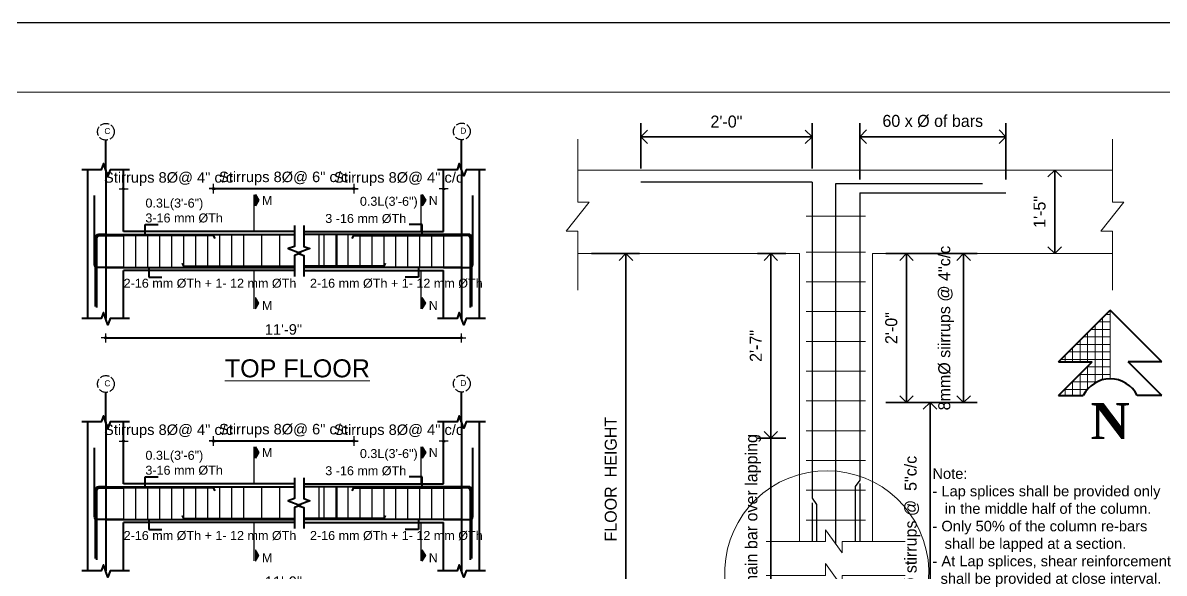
# Model space of a CAD drawing. Header units: inches. Extents: x -4597 to 93300, y -14139 to 5932.
# Drawn here: x 5302 to 6063, y -9244 to -8877 of the extents above; entities that cross this region are included whole.
import ezdxf
from ezdxf.enums import TextEntityAlignment as Align

# ---------------------------------------------------------------- set-up
doc = ezdxf.new("R2010")
doc.units = ezdxf.units.IN
doc.header["$LTSCALE"] = 0.5
doc.header["$MEASUREMENT"] = 0
doc.header["$PDMODE"] = 66
doc.linetypes.add('ACAD_ISO02W100', pattern=[15, 12, -3])
for name, color, linetype, lineweight in [('BAR', 5, 'Continuous', 40), ('DIM', 180, 'Continuous', 5), ('ELE1', 3, 'Continuous', 9), ('hatch', 9, 'Continuous', 0), ('HATCH1', 4, 'ACAD_ISO02W100', 13), ('STIRRUPS', 14, 'Continuous', 18), ('TEXT', 220, 'Continuous', 9), ('texts', 152, 'Continuous', 35), ('wall', 20, 'Continuous', 40)]:
    doc.layers.add(name, color=color, linetype=linetype, lineweight=lineweight)
for name, color, linetype in [('DIMENSION', 5, 'Continuous'), ('OUTLINE', 116, 'Continuous'), ('REBARS', 5, 'Continuous'), ('STIRRUP', 10, 'Continuous')]:
    doc.layers.add(name, color=color, linetype=linetype)
doc.styles.add('1.8', font='times.ttf', dxfattribs={"width": 0.8, "height": 6})
doc.styles.add('Labels', font='arial.ttf', dxfattribs={"height": 8})
doc.styles.add('PRABIN', font='BKANT.TTF', dxfattribs={"height": 8})
doc.styles.get("Standard").update_dxf_attribs({"font": 'arial.ttf'})
doc.styles.add('style1', font='arial.ttf', dxfattribs={"height": 7})
doc.dimstyles.new('1.4', dxfattribs={"dimscale": 0, "dimtxt": 6, "dimasz": 0.5, "dimexe": 2, "dimexo": 9, "dimgap": 2, "dimtad": 1, "dimdec": 0, "dimlfac": 0.5, "dimzin": 3, "dimdsep": 46, "dimlunit": 4, "dimtxsty": '1.8', "dimblk": 'DIM', "dimcen": 3, "dimdle": 3, "dimse1": 1, "dimse2": 1, "dimclrd": 256, "dimclre": 256, "dimclrt": 7, "dimadec": 1, "dimazin": 2, "dimtfac": 1, "dimtdec": 0, "dimtix": 1, "dimtofl": 0, "dimtmove": 2, "dimatfit": 3, "dimldrblk": 'ARW', "dimfxl": 2, "dimfrac": 2, "dimtolj": 2, "dimtzin": 0, "dimarcsym": 0})
doc.dimstyles.new("Copy of S-2'", dxfattribs={"dimscale": 96, "dimtxt": 9, "dimasz": 0.09375, "dimexe": 0.09375, "dimexo": 0.09375, "dimgap": 0.0625, "dimtad": 1, "dimdec": 0, "dimlfac": 0.25, "dimzin": 3, "dimdsep": 46, "dimlunit": 3, "dimtxsty": 'PRABIN', "dimblk": 'OPEN90', "dimcen": 0.09375, "dimdle": 0.09375, "dimclrd": 256, "dimclre": 34, "dimclrt": 256, "dimadec": 0, "dimazin": 1, "dimtfac": 1, "dimtdec": 0, "dimtix": 1, "dimtmove": 0, "dimatfit": 3, "dimldrblk": 'DOTSMALL', "dimfxl": 1, "dimtolj": 1, "dimtzin": 1, "dimarcsym": 0})

# ---------------------------------------------------------------- blocks, each defined once
blk = doc.blocks.new('_Open90')
at = {"color": 0, "linetype": 'ByBlock', "lineweight": -2}
for p, q in [((0, 0), (-1, 0)), ((-0.5, 0.5), (0, 0)), ((0, 0), (-0.5, -0.5))]:
    blk.add_line(p, q, dxfattribs=at)
blk = doc.blocks.new('*D886')
at = {"layer": 'Defpoints', "color": 0, "transparency": 16777216}
for p in [(98423.67, -9756.3), (98404.61, -9892.81), (98423.51, -9892.81)]:
    blk.add_point(p, dxfattribs=at)
at = {"layer": 'DIM', "lineweight": -2, "transparency": 16777216}
for p, q in [((98404.61, -9747.3), (98404.61, -9738.3)), ((98404.61, -9756.3), (98404.61, -9892.81)), ((98404.61, -9901.81), (98404.61, -9910.81))]:
    blk.add_line(p, q, dxfattribs=at)
at = {"layer": 'DIM', "color": 34, "lineweight": -2, "transparency": 16777216}
for p, q in [((98414.67, -9756.3), (98395.61, -9756.3)), ((98414.51, -9892.81), (98395.61, -9892.81))]:
    blk.add_line(p, q, dxfattribs=at)
at = {"layer": 'DIM', "lineweight": -2, "transparency": 16777216, "xscale": 9, "yscale": 9, "zscale": 9}
for p, rotation in [((98404.61, -9756.3), 270), ((98404.61, -9892.81), 90)]:
    blk.add_blockref('_Open90', p, dxfattribs=dict(at, rotation=rotation))
at = {"layer": 'DIM', "transparency": 16777216, "insert": (98392.81, -9824.55), "char_height": 8, "attachment_point": 5, "rotation": 90, "style": 'PRABIN'}
blk.add_mtext('\\A1;Zone of main bar over lapping', dxfattribs=at)
blk = doc.blocks.new('_DOTSMALL')
at = {"color": 0, "linetype": 'ByBlock', "const_width": 0.5}
blk.add_lwpolyline([(-0.0625, 0, 1), (0.0625, 0, 1)], format="xyb", close=True, dxfattribs=at)
blk = doc.blocks.new('*D887')
at = {"layer": 'Defpoints', "color": 0, "transparency": 16777216}
for p in [(98472.36, -9732.46), (98510.86, -9732.46), (98472.36, -9916.82)]:
    blk.add_point(p, dxfattribs=at)
at = {"layer": 'DIM', "color": 34, "lineweight": -2, "transparency": 16777216}
for p, q in [((98481.36, -9732.46), (98519.86, -9732.46)), ((98481.36, -9916.82), (98519.86, -9916.82))]:
    blk.add_line(p, q, dxfattribs=at)
at = {"layer": 'DIM', "lineweight": -2, "transparency": 16777216}
blk.add_line((98510.86, -9907.82), (98510.86, -9741.46), dxfattribs=at)
at = {"layer": 'DIM', "lineweight": -2, "transparency": 16777216, "xscale": 9, "yscale": 9, "zscale": 9}
for p, rotation in [((98510.86, -9732.46), 90), ((98510.86, -9916.82), 270)]:
    blk.add_blockref('_Open90', p, dxfattribs=dict(at, rotation=rotation))
at = {"layer": 'DIM', "transparency": 16777216, "insert": (98499.13, -9824.64), "char_height": 8, "attachment_point": 5, "rotation": 90, "style": 'PRABIN'}
blk.add_mtext('\\A1;8mm%%C stirrups @  5"c/c', dxfattribs=at)
blk = doc.blocks.new('*D888')
at = {"layer": 'Defpoints', "color": 0, "transparency": 16777216}
for p in [(98275.84, -9633.1), (98275.84, -10007.2), (98307.89, -10007.2)]:
    blk.add_point(p, dxfattribs=at)
at = {"layer": 'DIM', "color": 34, "lineweight": -2, "transparency": 16777216}
for p, q in [((98284.84, -9633.1), (98316.89, -9633.1)), ((98284.84, -10007.2), (98316.89, -10007.2))]:
    blk.add_line(p, q, dxfattribs=at)
at = {"layer": 'DIM', "lineweight": -2, "transparency": 16777216}
blk.add_line((98307.89, -9642.1), (98307.89, -9998.2), dxfattribs=at)
at = {"layer": 'DIM', "lineweight": -2, "transparency": 16777216, "xscale": 9, "yscale": 9, "zscale": 9}
for p, rotation in [((98307.89, -9633.1), 90), ((98307.89, -10007.2), 270)]:
    blk.add_blockref('_Open90', p, dxfattribs=dict(at, rotation=rotation))
at = {"layer": 'DIM', "transparency": 16777216, "insert": (98297.78, -9783.56), "char_height": 8, "attachment_point": 5, "rotation": 90, "style": 'PRABIN'}
blk.add_mtext('\\A1;FLOOR  HEIGHT', dxfattribs=at)
blk = doc.blocks.new('*D898')
at = {"layer": 'Defpoints', "color": 0, "transparency": 16777216}
for p in [(98561.45, -9555.11), (98463.91, -9592.57), (98561.45, -9592.57)]:
    blk.add_point(p, dxfattribs=at)
at = {"layer": 'DIM', "color": 34, "lineweight": -2, "transparency": 16777216}
for p, q in [((98463.91, -9583.57), (98463.91, -9546.11)), ((98561.45, -9583.57), (98561.45, -9546.11))]:
    blk.add_line(p, q, dxfattribs=at)
at = {"layer": 'DIM', "lineweight": -2, "transparency": 16777216}
blk.add_line((98472.91, -9555.11), (98552.45, -9555.11), dxfattribs=at)
at = {"layer": 'DIM', "lineweight": -2, "transparency": 16777216, "xscale": 9, "yscale": 9, "zscale": 9, "rotation": 180}
blk.add_blockref('_Open90', (98463.91, -9555.11), dxfattribs=at)
at = {"layer": 'DIM', "lineweight": -2, "transparency": 16777216, "xscale": 9, "yscale": 9, "zscale": 9}
blk.add_blockref('_Open90', (98561.45, -9555.11), dxfattribs=at)
at = {"layer": 'DIM', "transparency": 16777216, "insert": (98512.68, -9544.69), "char_height": 8, "attachment_point": 5, "style": 'PRABIN'}
blk.add_mtext('\\A1;60 x %%c of bars', dxfattribs=at)
blk = doc.blocks.new('*D899')
at = {"layer": 'Defpoints', "color": 0, "transparency": 16777216}
for p in [(98432.12, -9555.15), (98317.75, -9585.4), (98432.12, -9585.4)]:
    blk.add_point(p, dxfattribs=at)
at = {"layer": 'DIM', "color": 34, "lineweight": -2, "transparency": 16777216}
for p, q in [((98317.75, -9576.4), (98317.75, -9546.15)), ((98432.12, -9576.4), (98432.12, -9546.15))]:
    blk.add_line(p, q, dxfattribs=at)
at = {"layer": 'DIM', "lineweight": -2, "transparency": 16777216}
blk.add_line((98326.75, -9555.15), (98423.12, -9555.15), dxfattribs=at)
at = {"layer": 'DIM', "lineweight": -2, "transparency": 16777216, "xscale": 9, "yscale": 9, "zscale": 9, "rotation": 180}
blk.add_blockref('_Open90', (98317.75, -9555.15), dxfattribs=at)
at = {"layer": 'DIM', "lineweight": -2, "transparency": 16777216, "xscale": 9, "yscale": 9, "zscale": 9}
blk.add_blockref('_Open90', (98432.12, -9555.15), dxfattribs=at)
at = {"layer": 'DIM', "transparency": 16777216, "insert": (98374.93, -9545.05), "char_height": 8, "attachment_point": 5, "style": 'PRABIN'}
blk.add_mtext('\\A1;2\'-0"', dxfattribs=at)
blk = doc.blocks.new('*D900')
at = {"layer": 'Defpoints', "color": 0, "transparency": 16777216}
for p in [(98423.67, -9633.1), (98404.61, -9756.3), (98423.67, -9756.3)]:
    blk.add_point(p, dxfattribs=at)
at = {"layer": 'DIM', "color": 34, "lineweight": -2, "transparency": 16777216}
for p, q in [((98414.67, -9633.1), (98395.61, -9633.1)), ((98414.67, -9756.3), (98395.61, -9756.3))]:
    blk.add_line(p, q, dxfattribs=at)
at = {"layer": 'DIM', "lineweight": -2, "transparency": 16777216}
blk.add_line((98404.61, -9642.1), (98404.61, -9747.3), dxfattribs=at)
at = {"layer": 'DIM', "lineweight": -2, "transparency": 16777216, "xscale": 9, "yscale": 9, "zscale": 9}
for p, rotation in [((98404.61, -9633.1), 90), ((98404.61, -9756.3), 270)]:
    blk.add_blockref('_Open90', p, dxfattribs=dict(at, rotation=rotation))
at = {"layer": 'DIM', "transparency": 16777216, "insert": (98394.57, -9694.7), "char_height": 8, "attachment_point": 5, "rotation": 90, "style": 'PRABIN'}
blk.add_mtext('\\A1;2\'-7"', dxfattribs=at)
blk = doc.blocks.new('*D901')
at = {"layer": 'Defpoints', "color": 0, "transparency": 16777216}
for p in [(98472.36, -9633.1), (98472.36, -9732.46), (98495.12, -9732.46)]:
    blk.add_point(p, dxfattribs=at)
at = {"layer": 'DIM', "color": 34, "lineweight": -2, "transparency": 16777216}
for p, q in [((98481.36, -9633.1), (98504.12, -9633.1)), ((98481.36, -9732.46), (98504.12, -9732.46))]:
    blk.add_line(p, q, dxfattribs=at)
at = {"layer": 'DIM', "lineweight": -2, "transparency": 16777216}
blk.add_line((98495.12, -9642.1), (98495.12, -9723.46), dxfattribs=at)
at = {"layer": 'DIM', "lineweight": -2, "transparency": 16777216, "xscale": 9, "yscale": 9, "zscale": 9}
for p, rotation in [((98495.12, -9633.1), 90), ((98495.12, -9732.46), 270)]:
    blk.add_blockref('_Open90', p, dxfattribs=dict(at, rotation=rotation))
at = {"layer": 'DIM', "transparency": 16777216, "insert": (98485.02, -9682.78), "char_height": 8, "attachment_point": 5, "rotation": 90, "style": 'PRABIN'}
blk.add_mtext('\\A1;2\'-0"', dxfattribs=at)
blk = doc.blocks.new('*D902')
at = {"layer": 'Defpoints', "color": 0, "transparency": 16777216}
for p in [(98472.36, -9633.1), (98533.28, -9633.1), (98472.36, -9732.46)]:
    blk.add_point(p, dxfattribs=at)
at = {"layer": 'DIM', "color": 34, "lineweight": -2, "transparency": 16777216}
for p, q in [((98481.36, -9633.1), (98542.28, -9633.1)), ((98481.36, -9732.46), (98542.28, -9732.46))]:
    blk.add_line(p, q, dxfattribs=at)
at = {"layer": 'DIM', "lineweight": -2, "transparency": 16777216}
blk.add_line((98533.28, -9723.46), (98533.28, -9642.1), dxfattribs=at)
at = {"layer": 'DIM', "lineweight": -2, "transparency": 16777216, "xscale": 9, "yscale": 9, "zscale": 9}
for p, rotation in [((98533.28, -9633.1), 90), ((98533.28, -9732.46), 270)]:
    blk.add_blockref('_Open90', p, dxfattribs=dict(at, rotation=rotation))
at = {"layer": 'DIM', "transparency": 16777216, "insert": (98521.56, -9682.78), "char_height": 8, "attachment_point": 5, "rotation": 90, "style": 'PRABIN'}
blk.add_mtext('\\A1;8mm%%C siirrups @ 4"c/c', dxfattribs=at)
blk = doc.blocks.new('*D913')
at = {"layer": 'Defpoints', "color": 0, "ltscale": 0.5, "transparency": 16777216}
for p in [(98594.06, -9577.46), (98594.06, -9577.46), (98594.06, -9633.1)]:
    blk.add_point(p, dxfattribs=at)
at = {"layer": 'DIM', "lineweight": -2, "ltscale": 0.5, "transparency": 16777216}
blk.add_line((98594.06, -9624.1), (98594.06, -9586.46), dxfattribs=at)
at = {"layer": 'DIM', "lineweight": -2, "ltscale": 0.5, "transparency": 16777216, "xscale": 9, "yscale": 9, "zscale": 9}
for p, rotation in [((98594.06, -9577.46), 90), ((98594.06, -9633.1), 270)]:
    blk.add_blockref('_Open90', p, dxfattribs=dict(at, rotation=rotation))
at = {"layer": 'DIM', "ltscale": 0.5, "transparency": 16777216, "insert": (98583.99, -9605.28), "char_height": 8, "attachment_point": 5, "rotation": 90, "style": 'PRABIN'}
blk.add_mtext('\\A1;1\'-5"', dxfattribs=at)
blk = doc.blocks.new('DIM')
at = {"layer": 'DIMENSION'}
h = blk.add_hatch(color=256, dxfattribs=at)
h.paths.add_polyline_path([(0, 1.3), (0, 0), (1.3, 0, 0.414214)])
h.paths.add_polyline_path([(1.3, 0), (0, 0), (0, -1.3, 0.414214)])
h.paths.add_polyline_path([(0, 0), (-1.3, 0, 0.414214), (0, -1.3)])
h.paths.add_polyline_path([(0, 1.3, 0.414214), (-1.3, 0), (0, 0)])
for p, q in [((-6, 0), (6, 0)), ((0, 6), (0, -6))]:
    blk.add_line(p, q, dxfattribs=at)
blk.add_circle((0, 0), 1.28, dxfattribs=at)
blk = doc.blocks.new('*D775')
at = {"layer": 'Defpoints', "color": 0, "ltscale": 10, "transparency": 16777216}
for p in [(87609, 17670.77), (87609, 17657.23), (87669, 17639.72)]:
    blk.add_point(p, dxfattribs=at)
at = {"layer": 'DIMENSION', "lineweight": -2, "ltscale": 10, "transparency": 16777216}
for p, q in [((87608.5, 17670.77), (87608, 17670.77)), ((87669.5, 17670.77), (87670, 17670.77))]:
    blk.add_line(p, q, dxfattribs=at)
at = {"layer": 'DIMENSION', "lineweight": -2, "ltscale": 10, "transparency": 16777216, "xscale": 0.5, "yscale": 0.5, "zscale": 0.5}
blk.add_blockref('DIM', (87609, 17670.77), dxfattribs=at)
at = {"layer": 'DIMENSION', "lineweight": -2, "ltscale": 10, "transparency": 16777216, "xscale": 0.5, "yscale": 0.5, "zscale": 0.5, "rotation": 180}
blk.add_blockref('DIM', (87669, 17670.77), dxfattribs=at)
at = {"layer": 'DIMENSION', "color": 7, "ltscale": 10, "transparency": 16777216, "insert": (87639, 17677.43), "char_height": 7, "attachment_point": 5, "style": 'style1'}
blk.add_mtext('\\A2;Stirrups 8%%C@ 4" c/c', dxfattribs=at)
blk = doc.blocks.new('ARW')
at = {"layer": 'DIMENSION'}
blk.add_lwpolyline([(10, 0, 0, 6, 0), (0, 0, 0, 0, 0), (10, 0, 0, 0, 0)], format="xyseb", dxfattribs=at)
blk = doc.blocks.new('*D776')
at = {"layer": 'Defpoints', "color": 0, "ltscale": 10, "transparency": 16777216}
for p in [(87822.56, 17670.77), (87822.56, 17657.23), (87762.56, 17639.72)]:
    blk.add_point(p, dxfattribs=at)
at = {"layer": 'DIMENSION', "lineweight": -2, "ltscale": 10, "transparency": 16777216}
for p, q in [((87762.06, 17670.77), (87761.56, 17670.77)), ((87823.06, 17670.77), (87823.56, 17670.77))]:
    blk.add_line(p, q, dxfattribs=at)
at = {"layer": 'DIMENSION', "lineweight": -2, "ltscale": 10, "transparency": 16777216, "xscale": 0.5, "yscale": 0.5, "zscale": 0.5}
blk.add_blockref('DIM', (87762.56, 17670.77), dxfattribs=at)
at = {"layer": 'DIMENSION', "lineweight": -2, "ltscale": 10, "transparency": 16777216, "xscale": 0.5, "yscale": 0.5, "zscale": 0.5, "rotation": 180}
blk.add_blockref('DIM', (87822.56, 17670.77), dxfattribs=at)
at = {"layer": 'DIMENSION', "color": 7, "ltscale": 10, "transparency": 16777216, "insert": (87792.56, 17677.43), "char_height": 7, "attachment_point": 5, "style": 'style1'}
blk.add_mtext('\\A2;Stirrups 8%%C@ 4" c/c', dxfattribs=at)
blk = doc.blocks.new('*D796')
at = {"layer": 'Defpoints', "color": 0, "ltscale": 10, "transparency": 16777216}
for p in [(87762.56, 17671.15), (87669, 17639.72), (87762.56, 17639.72)]:
    blk.add_point(p, dxfattribs=at)
at = {"layer": 'DIMENSION', "lineweight": -2, "ltscale": 10, "transparency": 16777216}
blk.add_line((87669.5, 17671.15), (87762.06, 17671.15), dxfattribs=at)
at = {"layer": 'DIMENSION', "lineweight": -2, "ltscale": 10, "transparency": 16777216, "xscale": 0.5, "yscale": 0.5, "zscale": 0.5, "rotation": 180}
blk.add_blockref('DIM', (87669, 17671.15), dxfattribs=at)
at = {"layer": 'DIMENSION', "lineweight": -2, "ltscale": 10, "transparency": 16777216, "xscale": 0.5, "yscale": 0.5, "zscale": 0.5}
blk.add_blockref('DIM', (87762.56, 17671.15), dxfattribs=at)
at = {"layer": 'DIMENSION', "color": 7, "ltscale": 10, "transparency": 16777216, "insert": (87715.78, 17677.8), "char_height": 7, "attachment_point": 5, "style": 'style1'}
blk.add_mtext('\\A2;Stirrups 8%%C@ 6" c/c', dxfattribs=at)
blk = doc.blocks.new('*D777')
at = {"layer": 'Defpoints', "color": 0, "ltscale": 10, "transparency": 16777216}
for p in [(87609, 17839.07), (87609, 17825.52), (87669, 17808.01)]:
    blk.add_point(p, dxfattribs=at)
at = {"layer": 'DIMENSION', "lineweight": -2, "ltscale": 10, "transparency": 16777216}
for p, q in [((87608.5, 17839.07), (87608, 17839.07)), ((87669.5, 17839.07), (87670, 17839.07))]:
    blk.add_line(p, q, dxfattribs=at)
at = {"layer": 'DIMENSION', "lineweight": -2, "ltscale": 10, "transparency": 16777216, "xscale": 0.5, "yscale": 0.5, "zscale": 0.5}
blk.add_blockref('DIM', (87609, 17839.07), dxfattribs=at)
at = {"layer": 'DIMENSION', "lineweight": -2, "ltscale": 10, "transparency": 16777216, "xscale": 0.5, "yscale": 0.5, "zscale": 0.5, "rotation": 180}
blk.add_blockref('DIM', (87669, 17839.07), dxfattribs=at)
at = {"layer": 'DIMENSION', "color": 7, "ltscale": 10, "transparency": 16777216, "insert": (87639, 17845.72), "char_height": 7, "attachment_point": 5, "style": 'style1'}
blk.add_mtext('\\A2;Stirrups 8%%C@ 4" c/c', dxfattribs=at)
blk = doc.blocks.new('*D778')
at = {"layer": 'Defpoints', "color": 0, "ltscale": 10, "transparency": 16777216}
for p in [(87822.56, 17839.07), (87822.56, 17825.52), (87762.56, 17808.01)]:
    blk.add_point(p, dxfattribs=at)
at = {"layer": 'DIMENSION', "lineweight": -2, "ltscale": 10, "transparency": 16777216}
for p, q in [((87762.06, 17839.07), (87761.56, 17839.07)), ((87823.06, 17839.07), (87823.56, 17839.07))]:
    blk.add_line(p, q, dxfattribs=at)
at = {"layer": 'DIMENSION', "lineweight": -2, "ltscale": 10, "transparency": 16777216, "xscale": 0.5, "yscale": 0.5, "zscale": 0.5}
blk.add_blockref('DIM', (87762.56, 17839.07), dxfattribs=at)
at = {"layer": 'DIMENSION', "lineweight": -2, "ltscale": 10, "transparency": 16777216, "xscale": 0.5, "yscale": 0.5, "zscale": 0.5, "rotation": 180}
blk.add_blockref('DIM', (87822.56, 17839.07), dxfattribs=at)
at = {"layer": 'DIMENSION', "color": 7, "ltscale": 10, "transparency": 16777216, "insert": (87792.56, 17845.72), "char_height": 7, "attachment_point": 5, "style": 'style1'}
blk.add_mtext('\\A2;Stirrups 8%%C@ 4" c/c', dxfattribs=at)
blk = doc.blocks.new('*D797')
at = {"layer": 'Defpoints', "color": 0, "ltscale": 10, "transparency": 16777216}
for p in [(87762.56, 17839.44), (87669, 17808.01), (87762.56, 17808.01)]:
    blk.add_point(p, dxfattribs=at)
at = {"layer": 'DIMENSION', "lineweight": -2, "ltscale": 10, "transparency": 16777216}
blk.add_line((87669.5, 17839.44), (87762.06, 17839.44), dxfattribs=at)
at = {"layer": 'DIMENSION', "lineweight": -2, "ltscale": 10, "transparency": 16777216, "xscale": 0.5, "yscale": 0.5, "zscale": 0.5, "rotation": 180}
blk.add_blockref('DIM', (87669, 17839.44), dxfattribs=at)
at = {"layer": 'DIMENSION', "lineweight": -2, "ltscale": 10, "transparency": 16777216, "xscale": 0.5, "yscale": 0.5, "zscale": 0.5}
blk.add_blockref('DIM', (87762.56, 17839.44), dxfattribs=at)
at = {"layer": 'DIMENSION', "color": 7, "ltscale": 10, "transparency": 16777216, "insert": (87715.78, 17846.1), "char_height": 7, "attachment_point": 5, "style": 'style1'}
blk.add_mtext('\\A2;Stirrups 8%%C@ 6" c/c', dxfattribs=at)
blk = doc.blocks.new('*D780')
at = {"layer": 'Defpoints', "color": 0, "ltscale": 10, "transparency": 16777216}
for p in [(87597, 17584.28), (87834.35, 17584.28), (87834.35, 17571.47)]:
    blk.add_point(p, dxfattribs=at)
at = {"layer": 'DIMENSION', "lineweight": -2, "ltscale": 10, "transparency": 16777216}
blk.add_line((87597.5, 17571.47), (87833.85, 17571.47), dxfattribs=at)
at = {"layer": 'DIMENSION', "lineweight": -2, "ltscale": 10, "transparency": 16777216, "xscale": 0.5, "yscale": 0.5, "zscale": 0.5, "rotation": 180}
blk.add_blockref('DIM', (87597, 17571.47), dxfattribs=at)
at = {"layer": 'DIMENSION', "lineweight": -2, "ltscale": 10, "transparency": 16777216, "xscale": 0.5, "yscale": 0.5, "zscale": 0.5}
blk.add_blockref('DIM', (87834.35, 17571.47), dxfattribs=at)
at = {"layer": 'DIMENSION', "color": 7, "ltscale": 10, "transparency": 16777216, "insert": (87715.67, 17577.04), "char_height": 7, "attachment_point": 5, "style": 'style1'}
blk.add_mtext('\\A2;11\'-9"', dxfattribs=at)
blk = doc.blocks.new('*D781')
at = {"layer": 'Defpoints', "color": 0, "ltscale": 10, "transparency": 16777216}
for p in [(87597, 17752.57), (87834.35, 17752.57), (87834.35, 17739.76)]:
    blk.add_point(p, dxfattribs=at)
at = {"layer": 'DIMENSION', "lineweight": -2, "ltscale": 10, "transparency": 16777216}
blk.add_line((87597.5, 17739.76), (87833.85, 17739.76), dxfattribs=at)
at = {"layer": 'DIMENSION', "lineweight": -2, "ltscale": 10, "transparency": 16777216, "xscale": 0.5, "yscale": 0.5, "zscale": 0.5, "rotation": 180}
blk.add_blockref('DIM', (87597, 17739.76), dxfattribs=at)
at = {"layer": 'DIMENSION', "lineweight": -2, "ltscale": 10, "transparency": 16777216, "xscale": 0.5, "yscale": 0.5, "zscale": 0.5}
blk.add_blockref('DIM', (87834.35, 17739.76), dxfattribs=at)
at = {"layer": 'DIMENSION', "color": 7, "ltscale": 10, "transparency": 16777216, "insert": (87715.67, 17745.33), "char_height": 7, "attachment_point": 5, "style": 'style1'}
blk.add_mtext('\\A2;11\'-9"', dxfattribs=at)
blk = doc.blocks.new('SDEGH')
at = {"layer": 'TEXT'}
h = blk.add_hatch(dxfattribs=at)
h.set_pattern_fill('NET', color=256, scale=40, style=0)
h.set_pattern_definition([(0, (43922.391, -13181.093), (0, 5), []), (90, (43922.391, -13181.093), (-5, 3e-16), [])])
h.paths.add_polyline_path([(52300.82, -9226.07), (52266.28, -9260.61), (52288.77, -9260.61), (52266.28, -9283.1), (52282.84, -9283.1, -0.284572), (52300.82, -9271.97)])
blk.add_line((52300.82, -9226.07), (52300.82, -9271.97), dxfattribs=at)
at = {"layer": 'wall'}
for p, q in [((52266.28, -9260.61), (52300.82, -9226.07)), ((52335.35, -9260.61), (52300.82, -9226.07)), ((52266.28, -9260.61), (52288.77, -9260.61)), ((52266.28, -9283.1), (52288.77, -9260.61)), ((52335.35, -9260.61), (52312.86, -9260.61)), ((52335.35, -9283.1), (52312.86, -9260.61)), ((52266.28, -9283.1), (52282.84, -9283.1)), ((52335.35, -9283.1), (52318.79, -9283.1))]:
    blk.add_line(p, q, dxfattribs=at)
blk.add_arc((52300.82, -9292.04), 20.08, 26.46046, 153.53954, dxfattribs=at)
at = {"layer": 'Defpoints', "insert": (52287.65, -9288.16), "char_height": 24, "width": 23.16, "attachment_point": 1}
blk.add_mtext('{\\fTimes New Roman|b1|i0|c0|p18;N}', dxfattribs=at)
blk = doc.blocks.new('FGDF')
at = {"layer": 'DIM'}
for p, q in [((98472.36, -9577.46), (98632.63, -9577.46)), ((98472.36, -9577.46), (98632.63, -9577.46)), ((98472.36, -9577.46), (98632.63, -9577.46)), ((98632.63, -9577.46), (98475.34, -9577.46)), ((98472.36, -9633.1), (98632.63, -9633.1)), ((98472.36, -9633.1), (98632.63, -9633.1)), ((98472.36, -9633.1), (98632.63, -9633.1))]:
    blk.add_line(p, q, dxfattribs=at)
blk.add_arc((98441.96, -9846.01), 68.08, 208.43941, 199.67534, dxfattribs=at)
at = {"layer": 'hatch'}
blk.add_line((98428.09, -9608.17), (98467.89, -9608.17), dxfattribs=at)
at = {"layer": 'OUTLINE', "lineweight": 18, "ltscale": 0.1}
for p, q in [((98275.84, -9577.46), (98632.63, -9577.46)), ((98275.84, -9633.1), (98423.67, -9633.1)), ((98423.67, -9633.1), (98423.67, -9825.23)), ((98472.36, -9633.1), (98472.36, -9825.23)), ((98632.63, -9633.1), (98475.34, -9633.1))]:
    blk.add_line(p, q, dxfattribs=at)
for points in [[(98275.84, -9657.5), (98275.84, -9618.03), (98268, -9618.03), (98283.41, -9598.86), (98275.84, -9598.86), (98275.84, -9556.74)], [(98632.63, -9657.5), (98632.63, -9618.03), (98624.79, -9618.03), (98640.2, -9598.86), (98632.63, -9598.86), (98632.63, -9556.74)], [(98401.51, -9825.23), (98440.98, -9825.23), (98440.98, -9817.4), (98452.2, -9832.8), (98452.2, -9825.23), (98494.31, -9825.23)], [(98401.51, -9847.77), (98440.98, -9847.77), (98440.98, -9839.93), (98452.2, -9855.34), (98452.2, -9847.77), (98494.31, -9847.77)]]:
    blk.add_lwpolyline(points, dxfattribs=at)
at = {"layer": 'REBARS'}
for p, q in [((98432.12, -9585.4), (98317.75, -9585.4)), ((98432.12, -9585.4), (98432.12, -9796.2)), ((98447.99, -9586.33), (98545.95, -9586.33)), ((98447.99, -9827.03), (98447.99, -9586.33)), ((98463.91, -9592.57), (98561.45, -9592.57)), ((98463.91, -9592.57), (98463.91, -9784.26)), ((98463.91, -9784.26), (98460.98, -9788.52)), ((98460.98, -9788.52), (98460.98, -9825.23)), ((98463.91, -9786.5), (98463.91, -9825.23)), ((98432.12, -9796.2), (98435.06, -9800.46)), ((98432.12, -9799.29), (98432.12, -9825.23)), ((98435.06, -9800.46), (98435.06, -9825.23))]:
    blk.add_line(p, q, dxfattribs=at)
at = {"layer": 'STIRRUPS', "ltscale": 0.1}
for p, q in [((98428.09, -9608.17), (98467.89, -9608.17)), ((98428.09, -9632.02), (98467.89, -9632.02)), ((98428.09, -9651.89), (98467.89, -9651.89)), ((98428.09, -9651.89), (98467.89, -9651.89)), ((98428.09, -9671.76), (98467.89, -9671.76)), ((98428.09, -9691.63), (98467.89, -9691.63)), ((98428.09, -9711.5), (98467.89, -9711.5)), ((98428.09, -9731.38), (98467.89, -9731.38)), ((98428.09, -9731.38), (98467.89, -9731.38)), ((98428.09, -9751.25), (98467.89, -9751.25)), ((98428.09, -9771.12), (98467.89, -9771.12)), ((98428.09, -9790.99), (98467.89, -9790.99)), ((98428.09, -9810.86), (98467.89, -9810.86))]:
    blk.add_line(p, q, dxfattribs=at)
at = {"layer": 'texts', "color": 254, "ltscale": 0.1, "insert": (98512.47, -9815.91), "char_height": 7, "attachment_point": 4, "style": 'Labels'}
blk.add_mtext('\\A1;Note:\\P\\pi-9,l9,t9;- Lap splices shall be provided only \\P\\pi0,l0,tz;   in the middle half of the column.\\P\\pi-9,l9,t9;- Only 50% of the column re-bars \\P   shall be lapped at a section.\\P- At Lap splices, shear reinforcement\\P  shall be provided at close interval.', dxfattribs=at)
at = {"layer": 'DIM'}
for base, p1, p2, text, picture, middle in [((98561.45, -9555.11), (98463.91, -9592.57), (98561.45, -9592.57), '60 x %%c of bars', '*D898', (98512.68, -9544.69)), ((98432.12, -9555.15), (98317.75, -9585.4), (98432.12, -9585.4), '2\'-0"', '*D899', (98374.93, -9545.05))]:
    dim = blk.add_linear_dim(base=base, p1=p1, p2=p2, text=text, dimstyle="Copy of S-2'", dxfattribs=at)
    dim.commit()
    dim.dimension.update_dxf_attribs({"geometry": picture, "text_midpoint": middle})
at = {"layer": 'DIM', "ltscale": 0.5}
dim = blk.add_linear_dim(base=(98594.06, -9577.46), p1=(98594.06, -9633.1), p2=(98594.06, -9577.46), angle=90, text='1\'-5"', dimstyle="Copy of S-2'", dxfattribs=at)
dim.commit()
dim.dimension.update_dxf_attribs({"geometry": '*D913', "text_midpoint": (98583.99, -9605.28)})
at = {"layer": 'DIM'}
for base, p1, p2, text, picture, middle in [((98307.89, -10007.2), (98275.84, -9633.1), (98275.84, -10007.2), 'FLOOR  HEIGHT', '*D888', (98307.89, -9783.56)), ((98533.28, -9633.1), (98472.36, -9732.46), (98472.36, -9633.1), '8mm%%C siirrups @ 4"c/c', '*D902', (98533.28, -9682.78))]:
    dim = blk.add_linear_dim(base=base, p1=p1, p2=p2, angle=90, text=text, dimstyle="Copy of S-2'", dxfattribs=at)
    dim.commit()
    dim.dimension.update_dxf_attribs({"geometry": picture, "text_midpoint": middle, "dimtype": 160})
for base, p1, p2, text, picture, middle in [((98404.61, -9756.3), (98423.67, -9633.1), (98423.67, -9756.3), '2\'-7"', '*D900', (98394.57, -9694.7)), ((98495.12, -9732.46), (98472.36, -9633.1), (98472.36, -9732.46), '2\'-0"', '*D901', (98485.02, -9682.78)), ((98404.61, -9892.81), (98423.67, -9756.3), (98423.51, -9892.81), 'Zone of main bar over lapping', '*D886', (98392.81, -9824.55))]:
    dim = blk.add_linear_dim(base=base, p1=p1, p2=p2, angle=90, text=text, dimstyle="Copy of S-2'", dxfattribs=at)
    dim.commit()
    dim.dimension.update_dxf_attribs({"geometry": picture, "text_midpoint": middle})
dim = blk.add_linear_dim(base=(98510.86, -9732.46), p1=(98472.36, -9916.82), p2=(98472.36, -9732.46), angle=90, text='8mm%%C stirrups @  5"c/c', dimstyle="Copy of S-2'", override={"dimtmove": 1}, dxfattribs=at)
dim.commit()
dim.dimension.update_dxf_attribs({"geometry": '*D887', "text_midpoint": (98499.13, -9824.64)})
blk = doc.blocks.new('121')
at = {"layer": 'TEXT', "ltscale": 10}
for points in [[(87696.99, 17835.31), (87696.99, 17827.81), (87699.3, 17831.56)], [(87808.36, 17835.31), (87808.36, 17827.81), (87810.67, 17831.56)], [(87696.99, 17759.17), (87696.99, 17766.67), (87699.3, 17762.92)], [(87808.36, 17759.17), (87808.36, 17766.67), (87810.67, 17762.92)], [(87696.99, 17667.02), (87696.99, 17659.51), (87699.3, 17663.26)], [(87808.36, 17667.02), (87808.36, 17659.51), (87810.67, 17663.26)], [(87696.99, 17590.88), (87696.99, 17598.38), (87699.3, 17594.63)], [(87808.36, 17590.88), (87808.36, 17598.38), (87810.67, 17594.63)]]:
    blk.add_hatch(color=256, dxfattribs=at).paths.add_polyline_path(points)
for p, q in [((87597, 17851.93), (87597, 17871.88)), ((87834.56, 17851.93), (87834.56, 17871.88)), ((87597, 17851.93), (87597, 17752.57)), ((87834.56, 17851.93), (87834.56, 17752.57)), ((87597, 17683.63), (87597, 17703.59)), ((87834.56, 17683.63), (87834.56, 17703.59)), ((87597, 17683.63), (87597, 17584.28)), ((87834.56, 17683.63), (87834.56, 17584.28))]:
    blk.add_line(p, q)
at = {"ltscale": 10}
for p, q in [((87585, 17752.57), (87585, 17851.93)), ((87609, 17810.76), (87609, 17851.93)), ((87822.56, 17810.76), (87822.56, 17851.93)), ((87846.56, 17808.01), (87846.56, 17851.93)), ((87723, 17810.76), (87609, 17810.76)), ((87729.21, 17810.76), (87822.56, 17810.76)), ((87846.56, 17752.57), (87846.56, 17808.01)), ((87723, 17784.76), (87609, 17784.76)), ((87609, 17752.57), (87609, 17784.76)), ((87729.21, 17784.76), (87822.56, 17784.76)), ((87822.56, 17752.57), (87822.56, 17784.76)), ((87585, 17584.28), (87585, 17683.63)), ((87609, 17642.47), (87609, 17683.63)), ((87822.56, 17642.47), (87822.56, 17683.63)), ((87846.56, 17639.72), (87846.56, 17683.63)), ((87723, 17642.47), (87609, 17642.47)), ((87729.21, 17642.47), (87822.56, 17642.47)), ((87846.56, 17584.28), (87846.56, 17639.72)), ((87723, 17616.47), (87609, 17616.47)), ((87609, 17584.28), (87609, 17616.47)), ((87729.21, 17616.47), (87822.56, 17616.47)), ((87822.56, 17584.28), (87822.56, 17616.47))]:
    blk.add_line(p, q, dxfattribs=at)
at = {"linetype": 'Continuous', "ltscale": 10}
for points in [[(87613, 17851.93), (87600, 17851.93), (87598.5, 17847.81), (87595.5, 17856.05), (87594, 17851.93), (87581, 17851.93)], [(87850.56, 17851.93), (87837.56, 17851.93), (87836.06, 17847.81), (87833.06, 17856.05), (87831.56, 17851.93), (87818.56, 17851.93)], [(87723, 17814.76), (87723, 17800.76), (87718.88, 17799.26), (87727.12, 17796.26), (87723, 17794.76), (87723, 17780.76)], [(87723, 17814.76), (87723, 17800.76), (87718.88, 17799.26), (87727.12, 17796.26), (87723, 17794.76), (87723, 17780.76)], [(87729.21, 17814.76), (87729.21, 17800.76), (87733.33, 17799.26), (87725.09, 17796.26), (87729.21, 17794.76), (87729.21, 17780.76)], [(87729.21, 17814.76), (87729.21, 17800.76), (87733.33, 17799.26), (87725.09, 17796.26), (87729.21, 17794.76), (87729.21, 17780.76)], [(87613, 17752.57), (87600, 17752.57), (87598.5, 17748.45), (87595.5, 17756.69), (87594, 17752.57), (87581, 17752.57)], [(87850.56, 17752.57), (87837.56, 17752.57), (87836.06, 17748.45), (87833.06, 17756.69), (87831.56, 17752.57), (87818.56, 17752.57)], [(87613, 17683.63), (87600, 17683.63), (87598.5, 17679.51), (87595.5, 17687.76), (87594, 17683.63), (87581, 17683.63)], [(87850.56, 17683.63), (87837.56, 17683.63), (87836.06, 17679.51), (87833.06, 17687.76), (87831.56, 17683.63), (87818.56, 17683.63)], [(87723, 17646.47), (87723, 17632.47), (87718.88, 17630.97), (87727.12, 17627.97), (87723, 17626.47), (87723, 17612.47)], [(87723, 17646.47), (87723, 17632.47), (87718.88, 17630.97), (87727.12, 17627.97), (87723, 17626.47), (87723, 17612.47)], [(87729.21, 17646.47), (87729.21, 17632.47), (87733.33, 17630.97), (87725.09, 17627.97), (87729.21, 17626.47), (87729.21, 17612.47)], [(87729.21, 17646.47), (87729.21, 17632.47), (87733.33, 17630.97), (87725.09, 17627.97), (87729.21, 17626.47), (87729.21, 17612.47)], [(87613, 17584.28), (87600, 17584.28), (87598.5, 17580.16), (87595.5, 17588.4), (87594, 17584.28), (87581, 17584.28)], [(87850.56, 17584.28), (87837.56, 17584.28), (87836.06, 17580.16), (87833.06, 17588.4), (87831.56, 17584.28), (87818.56, 17584.28)]]:
    blk.add_lwpolyline(points, dxfattribs=at)
at = {"layer": 'BAR', "ltscale": 10}
for p, q in [((87597, 17808.76), (87592.26, 17808.76)), ((87597, 17808.76), (87723, 17808.76)), ((87834.56, 17808.76), (87729.21, 17808.76)), ((87597, 17786.76), (87591, 17786.76)), ((87597, 17786.76), (87723, 17786.76)), ((87834.56, 17786.76), (87729.21, 17786.76)), ((87597, 17640.47), (87592.26, 17640.47)), ((87597, 17640.47), (87723, 17640.47)), ((87834.56, 17640.47), (87729.21, 17640.47)), ((87597, 17618.47), (87591, 17618.47)), ((87597, 17618.47), (87723, 17618.47)), ((87834.56, 17618.47), (87729.21, 17618.47))]:
    blk.add_line(p, q, dxfattribs=at)
for points in [[(87609, 17786.76), (87591.51, 17786.76, -0.414214), (87589.5, 17788.78), (87589.5, 17834.76)], [(87822.56, 17786.76), (87840.05, 17786.76, 0.414214), (87842.06, 17788.78), (87842.06, 17834.76)], [(87590.25, 17760.76), (87590.25, 17806.75, -0.414214), (87592.26, 17808.76), (87609, 17808.76)], [(87591, 17760.01), (87591, 17806, -0.414214), (87593.01, 17808.01), (87609, 17808.01)], [(87841.31, 17760.76), (87841.31, 17806.75, 0.414214), (87839.3, 17808.76), (87822.56, 17808.76)], [(87840.56, 17760.01), (87840.56, 17806, 0.414214), (87838.55, 17808.01), (87822.56, 17808.01)], [(87609, 17618.47), (87591.51, 17618.47, -0.414214), (87589.5, 17620.48), (87589.5, 17666.47)], [(87822.56, 17618.47), (87840.05, 17618.47, 0.414214), (87842.06, 17620.48), (87842.06, 17666.47)], [(87590.25, 17592.47), (87590.25, 17638.45, -0.414214), (87592.26, 17640.47), (87609, 17640.47)], [(87591, 17591.72), (87591, 17637.7, -0.414214), (87593.01, 17639.72), (87609, 17639.72)], [(87841.31, 17592.47), (87841.31, 17638.45, 0.414214), (87839.3, 17640.47), (87822.56, 17640.47)], [(87840.56, 17591.72), (87840.56, 17637.7, 0.414214), (87838.55, 17639.72), (87822.56, 17639.72)]]:
    blk.add_lwpolyline(points, format="xyb", dxfattribs=at)
for points in [[(87593.01, 17808.01), (87597, 17808.01)], [(87670.04, 17806.01), (87669, 17808.01), (87597, 17808.01)], [(87761.52, 17806.01), (87762.56, 17808.01), (87834.56, 17808.01)], [(87648.04, 17789.51), (87649, 17787.51), (87723, 17787.51)], [(87783.52, 17789.51), (87782.56, 17787.51), (87729.21, 17787.51)], [(87593.01, 17639.72), (87597, 17639.72)], [(87670.04, 17637.72), (87669, 17639.72), (87597, 17639.72)], [(87761.52, 17637.72), (87762.56, 17639.72), (87834.56, 17639.72)], [(87648.04, 17621.22), (87649, 17619.22), (87723, 17619.22)], [(87783.52, 17621.22), (87782.56, 17619.22), (87729.21, 17619.22)]]:
    blk.add_lwpolyline(points, dxfattribs=at)
at = {"layer": 'DIMENSION', "ltscale": 10}
for p, q in [((87696.13, 17810.76), (87696.13, 17835.26)), ((87807.51, 17810.76), (87807.51, 17835.26)), ((87696.13, 17759.22), (87696.13, 17784.76)), ((87807.51, 17759.22), (87807.51, 17784.76)), ((87696.13, 17642.47), (87696.13, 17666.97)), ((87807.51, 17642.47), (87807.51, 17666.97)), ((87696.13, 17590.93), (87696.13, 17616.47)), ((87807.51, 17590.93), (87807.51, 17616.47))]:
    blk.add_line(p, q, dxfattribs=at)
for points in [[(87696.99, 17827.81), (87696.99, 17835.31), (87699.3, 17831.56), (87696.99, 17827.81)], [(87808.36, 17827.81), (87808.36, 17835.31), (87810.67, 17831.56), (87808.36, 17827.81)], [(87696.99, 17659.51), (87696.99, 17667.02), (87699.3, 17663.26), (87696.99, 17659.51)], [(87808.36, 17659.51), (87808.36, 17667.02), (87810.67, 17663.26), (87808.36, 17659.51)]]:
    blk.add_lwpolyline(points, dxfattribs=at)
at = {"layer": 'HATCH1', "lineweight": 25}
for centre in [(87597.16, 17877.25), (87834.73, 17877.48), (87597.16, 17708.96), (87834.73, 17709.18)]:
    blk.add_circle(centre, 5.6, dxfattribs=at)
at = {"layer": 'STIRRUP'}
for p, q in [((87609, 17809.16), (87609, 17786.36)), ((87617, 17809.16), (87617, 17786.36)), ((87625, 17809.16), (87625, 17786.36)), ((87633, 17809.16), (87633, 17786.36)), ((87641, 17809.16), (87641, 17786.36)), ((87649, 17809.16), (87649, 17786.36)), ((87657, 17809.16), (87657, 17786.36)), ((87665, 17809.16), (87665, 17786.36)), ((87673, 17809.16), (87673, 17786.36)), ((87681, 17809.16), (87681, 17786.36)), ((87689, 17809.16), (87689, 17786.36)), ((87701, 17809.16), (87701, 17786.36)), ((87713, 17809.16), (87713, 17786.36)), ((87739.21, 17809.16), (87739.21, 17786.36)), ((87742.56, 17809.16), (87742.56, 17786.36)), ((87750.56, 17809.16), (87750.56, 17786.36)), ((87751.21, 17809.16), (87751.21, 17786.36)), ((87758.56, 17809.16), (87758.56, 17786.36)), ((87766.56, 17809.16), (87766.56, 17786.36)), ((87774.56, 17809.16), (87774.56, 17786.36)), ((87782.56, 17809.16), (87782.56, 17786.36)), ((87790.56, 17809.16), (87790.56, 17786.36)), ((87798.56, 17809.16), (87798.56, 17786.36)), ((87806.56, 17809.16), (87806.56, 17786.36)), ((87814.56, 17809.16), (87814.56, 17786.36)), ((87822.56, 17809.16), (87822.56, 17786.36)), ((87609, 17640.87), (87609, 17618.07)), ((87617, 17640.87), (87617, 17618.07)), ((87625, 17640.87), (87625, 17618.07)), ((87633, 17640.87), (87633, 17618.07)), ((87641, 17640.87), (87641, 17618.07)), ((87649, 17640.87), (87649, 17618.07)), ((87657, 17640.87), (87657, 17618.07)), ((87665, 17640.87), (87665, 17618.07)), ((87673, 17640.87), (87673, 17618.07)), ((87681, 17640.87), (87681, 17618.07)), ((87689, 17640.87), (87689, 17618.07)), ((87701, 17640.87), (87701, 17618.07)), ((87713, 17640.87), (87713, 17618.07)), ((87739.21, 17640.87), (87739.21, 17618.07)), ((87742.56, 17640.87), (87742.56, 17618.07)), ((87750.56, 17640.87), (87750.56, 17618.07)), ((87751.21, 17640.87), (87751.21, 17618.07)), ((87758.56, 17640.87), (87758.56, 17618.07)), ((87766.56, 17640.87), (87766.56, 17618.07)), ((87774.56, 17640.87), (87774.56, 17618.07)), ((87782.56, 17640.87), (87782.56, 17618.07)), ((87790.56, 17640.87), (87790.56, 17618.07)), ((87798.56, 17640.87), (87798.56, 17618.07)), ((87806.56, 17640.87), (87806.56, 17618.07)), ((87814.56, 17640.87), (87814.56, 17618.07)), ((87822.56, 17640.87), (87822.56, 17618.07))]:
    blk.add_line(p, q, dxfattribs=at)
at = {"layer": 'TEXT', "ltscale": 10}
for points in [[(87696.99, 17766.67), (87696.99, 17759.17), (87699.3, 17762.92), (87696.99, 17766.67)], [(87808.36, 17766.67), (87808.36, 17759.17), (87810.67, 17762.92), (87808.36, 17766.67)], [(87696.99, 17598.38), (87696.99, 17590.88), (87699.3, 17594.63), (87696.99, 17598.38)], [(87808.36, 17598.38), (87808.36, 17590.88), (87810.67, 17594.63), (87808.36, 17598.38)]]:
    blk.add_lwpolyline(points, dxfattribs=at)
at = {"layer": 'HATCH1', "lineweight": 25, "style": 'style1'}
for s, p in [('C', (87596.14, 17875.7)), ('D', (87833.71, 17875.93)), ('C', (87596.14, 17707.41)), ('D', (87833.71, 17707.64))]:
    blk.add_text(s, height=4, dxfattribs=at).set_placement(p)
at = {"layer": 'TEXT', "style": 'style1'}
for p in [(87623.56, 17826.68), (87623.56, 17826.68), (87766.69, 17827.84), (87766.69, 17827.84), (87623.56, 17658.39), (87623.56, 17658.39), (87766.69, 17659.55), (87766.69, 17659.55)]:
    blk.add_text('0.3L(3\'-6")', height=6, dxfattribs=at).set_placement(p)
at = {"layer": 'TEXT', "ltscale": 10, "style": 'style1'}
for s, p in [('M', (87701.29, 17828.47)), ('N', (87812.67, 17828.47)), ('3-16 mm %%CTh ', (87623.51, 17816.74)), ('3 -16 mm %%CTh ', (87743.59, 17816.39)), ('2-16 mm %%CTh + 1- 12 mm %%CTh', (87609, 17773.21)), ('2-16 mm %%CTh + 1- 12 mm %%CTh', (87733.38, 17773.21)), ('M', (87701.29, 17758.34)), ('N', (87812.67, 17758.34)), ('M', (87701.29, 17660.18)), ('N', (87812.67, 17660.18)), ('3-16 mm %%CTh ', (87623.51, 17648.45)), ('3 -16 mm %%CTh ', (87743.59, 17648.1)), ('2-16 mm %%CTh + 1- 12 mm %%CTh', (87609, 17604.91)), ('2-16 mm %%CTh + 1- 12 mm %%CTh', (87733.38, 17604.91)), ('M', (87701.29, 17590.05)), ('N', (87812.67, 17590.05))]:
    blk.add_text(s, height=6, dxfattribs=at).set_placement(p)
at = {"layer": 'TEXT', "style": 'style1'}
blk.add_text('%%UTOP FLOOR', height=12, dxfattribs=at).set_placement((87724.96, 17719.42), align=Align.MIDDLE_CENTER)
at = {"layer": 'DIMENSION', "ltscale": 10}
for base, p1, p2, picture, middle in [((87609, 17839.07), (87669, 17808.01), (87609, 17825.52), '*D777', (87639, 17845.72)), ((87609, 17670.77), (87669, 17639.72), (87609, 17657.23), '*D775', (87639, 17677.43))]:
    dim = blk.add_linear_dim(base=base, p1=p1, p2=p2, angle=180, text='Stirrups 8%%C@ 4" c/c', dimstyle='1.4', override={"dimscale": 1, "dimtxsty": 'style1'}, dxfattribs=at)
    dim.commit()
    dim.dimension.update_dxf_attribs({"geometry": picture, "text_midpoint": middle})
for base, p1, p2, text, picture, middle in [((87762.56, 17839.44), (87669, 17808.01), (87762.56, 17808.01), 'Stirrups 8%%C@ 6" c/c', '*D797', (87715.78, 17846.1)), ((87822.56, 17839.07), (87762.56, 17808.01), (87822.56, 17825.52), 'Stirrups 8%%C@ 4" c/c', '*D778', (87792.56, 17845.72)), ((87834.35, 17739.76), (87597, 17752.57), (87834.35, 17752.57), '11\'-9"', '*D781', (87715.67, 17745.33)), ((87762.56, 17671.15), (87669, 17639.72), (87762.56, 17639.72), 'Stirrups 8%%C@ 6" c/c', '*D796', (87715.78, 17677.8)), ((87822.56, 17670.77), (87762.56, 17639.72), (87822.56, 17657.23), 'Stirrups 8%%C@ 4" c/c', '*D776', (87792.56, 17677.43)), ((87834.35, 17571.47), (87597, 17584.28), (87834.35, 17584.28), '11\'-9"', '*D780', (87715.67, 17577.04))]:
    dim = blk.add_linear_dim(base=base, p1=p1, p2=p2, text=text, dimstyle='1.4', override={"dimscale": 1, "dimtxsty": 'style1'}, dxfattribs=at)
    dim.commit()
    dim.dimension.update_dxf_attribs({"geometry": picture, "text_midpoint": middle})
for points in [[(87623.35, 17809.16), (87623.35, 17815.37), (87632.07, 17815.37)], [(87808.21, 17809.16), (87808.21, 17815.37), (87799.49, 17815.37)], [(87625.84, 17786.36), (87625.84, 17780.15), (87634.56, 17780.15)], [(87805.73, 17786.36), (87805.73, 17780.15), (87797.01, 17780.15)], [(87623.35, 17640.87), (87623.35, 17647.08), (87632.07, 17647.08)], [(87808.21, 17640.87), (87808.21, 17647.08), (87799.49, 17647.08)], [(87625.84, 17618.07), (87625.84, 17611.86), (87634.56, 17611.86)], [(87805.73, 17618.07), (87805.73, 17611.86), (87797.01, 17611.86)]]:
    blk.add_leader(points, dimstyle='1.4', override={"dimscale": 1, "dimtxsty": 'style1'}, dxfattribs=at)

msp = doc.modelspace()

# ---------------------------------------------------------------- linework, layer by layer
at = {"layer": 'Defpoints'}
msp.add_lwpolyline([(6555.94, -8876.52), (3378.34, -8876.52), (3378.34, -11124.49), (6555.94, -11124.49)], close=True, dxfattribs=at)
at = {"layer": 'ELE1'}
msp.add_lwpolyline([(3424.66, -8922.84), (6509.62, -8922.84), (6509.62, -11078.17), (3424.66, -11078.17)], close=True, dxfattribs=at)
msp.add_lwpolyline([(3424.66, -8922.84), (6509.62, -8922.84), (6509.62, -11078.17), (3424.66, -11078.17)], close=True, dxfattribs=at)

# ---------------------------------------------------------------- block references
at = {"color": 5, "lineweight": 35}
msp.add_blockref('FGDF', (-92603.66, 602.61), dxfattribs=at)
at = {"layer": 'wall', "linetype": 'ByBlock'}
msp.add_blockref('121', (-82240.06, -26826.43), dxfattribs=at)
at = {"layer": 'wall'}
msp.add_blockref('SDEGH', (-46273.34, 157.95), dxfattribs=at)

doc.saveas('drawing.dxf')
